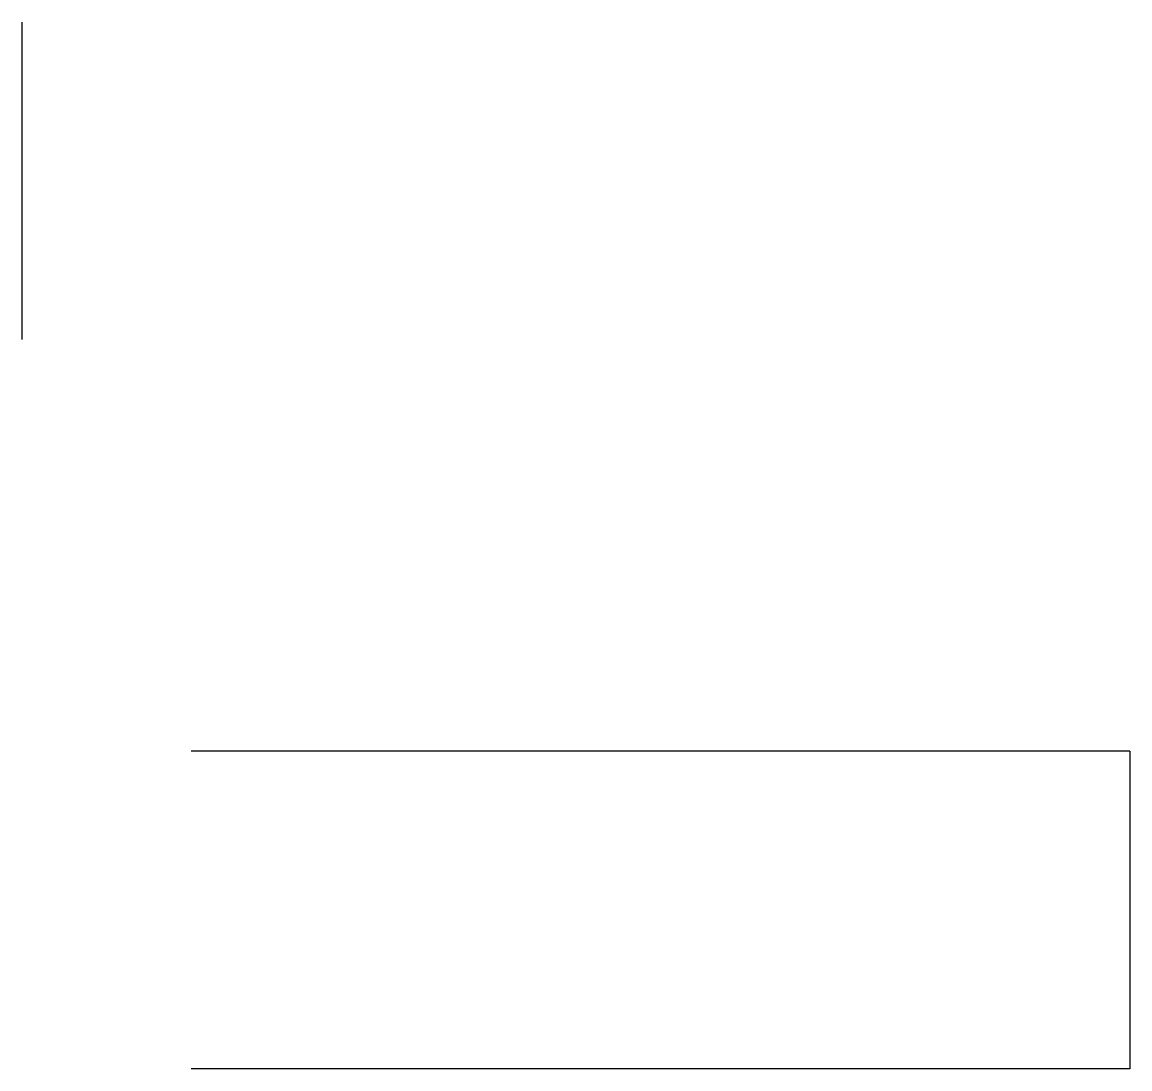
# Model space of a CAD drawing. Extents: x -5.1 to 71, y 53.1 to 125.
import ezdxf

# ---------------------------------------------------------------- set-up
doc = ezdxf.new("R2010")
doc.units = 0

msp = doc.modelspace()

# ---------------------------------------------------------------- linework, layer by layer
at = {"layer": 'Layer 1'}
for p, q in [((-5.09128, 103.215), (-5.094102, 125.0392)), ((71.0335, 74.9167), (6.51617, 74.9167)), ((71.0335, 74.9167), (71.0335, 53.0812)), ((71.0335, 53.0812), (6.519, 53.092489))]:
    msp.add_line(p, q, dxfattribs=at)

doc.saveas('drawing.dxf')
